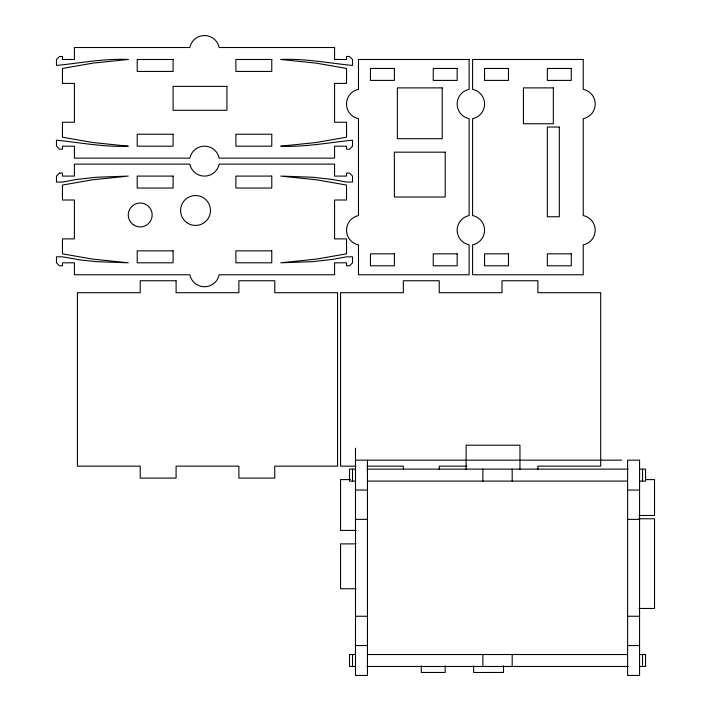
<?xml version="1.0" encoding="UTF-8"?>
<svg xmlns="http://www.w3.org/2000/svg" width="711" height="711" viewBox="0 0 711 711"><rect width="100%" height="100%" fill="white"/><g stroke="black" fill="none" stroke-linecap="round" stroke-linejoin="round"><path stroke-width="1.07" d="M355.5 460.159L621.627 460.159M355.971 466.14L340.551 466.14L340.551 292.71L403.341 292.71L403.341 280.747L439.229 280.747L439.229 292.71L502.019 292.71L502.019 280.747L537.898 280.747L537.898 292.71L600.697 292.71L600.697 466.14L537.898 466.14L537.898 469.402M366.992 466.14L403.341 466.14L403.341 469.402M466.763 466.14L439.229 466.14L439.229 469.402M355.5 469.127L349.519 469.127L349.519 481.089L355.5 481.089M366.938 469.127L628.133 469.127M639.571 469.127L645.552 469.127L645.552 481.089L639.571 481.089M350.514 479.596L340.551 479.596L340.551 530.424L356.051 530.424M645.659 479.596L654.52 479.596L654.52 515.475L639.011 515.475M367.463 481.089L627.609 481.089M355.5 490.057L367.463 490.057M627.609 490.057L639.571 490.057M639.011 518.763L654.52 518.763L654.52 608.474L639.011 608.474M355.5 519.359L367.463 519.359M627.609 519.359L639.571 519.359M356.051 543.879L340.551 543.879L340.551 588.735L356.051 588.735M355.5 616.25L367.463 616.25M627.609 616.25L639.571 616.25M355.5 645.552L367.463 645.552M627.609 645.552L639.571 645.552M355.5 654.52L349.519 654.52L349.519 666.483L355.5 666.483M367.463 654.52L627.609 654.52M639.571 654.52L645.552 654.52L645.552 666.483L639.571 666.483M366.938 666.483L628.133 666.483M642.557 469.127L642.557 481.089M642.557 654.52L642.557 666.483M519.963 469.571L519.963 445.202L466.14 445.202L466.14 469.571M512.187 469.127L512.187 481.089M512.187 654.52L512.187 666.483M503.512 665.816L503.512 672.464L473.615 672.464L473.615 665.816M482.885 469.127L482.885 481.089M482.885 654.52L482.885 666.483M445.202 665.816L445.202 672.464L421.285 672.464L421.285 665.816M367.463 460.159L367.463 675.45L355.5 675.45L355.5 448.197M352.514 469.127L352.514 481.089M352.514 654.52L352.514 666.483M59.475 56.48L56.48 59.475L56.48 65.448C80.254 63.128 104.099 58.355 128.247 59.475L92.865 63.137L62.461 68.443L62.461 83.391L74.424 83.391L74.424 122.265L62.461 122.265L62.461 137.214L92.865 142.52L128.247 146.19C104.099 147.31 80.254 142.529 56.48 140.209L56.48 146.19L59.475 149.177L62.461 149.177L62.461 146.19L74.424 146.19L74.424 158.144L189.846 158.144A14.949 14.949 0 0 1 219.148 158.144L334.57 158.144L334.57 146.19L346.533 146.19L346.533 149.177L349.519 149.177L352.514 146.19L352.514 140.209C328.74 142.529 304.886 147.31 280.747 146.19L316.128 142.52L346.533 137.214L346.533 122.265L334.57 122.265L334.57 83.391L346.533 83.391L346.533 68.443L316.128 63.137L280.747 59.475C304.886 58.355 328.74 63.128 352.514 65.448L352.514 59.475L349.519 56.48L346.533 56.48L346.533 59.475L334.57 59.475L334.57 47.513L219.148 47.513A14.949 14.949 0 0 0 189.846 47.513L74.424 47.513L74.424 59.475L62.461 59.475L62.461 56.48L59.475 56.48M59.475 173.102L56.48 176.088L56.48 182.069L62.461 182.069L76.664 179.456L96.518 177.235L128.247 176.088L92.368 179.83L62.461 185.056L62.461 200.013L74.424 200.013L74.424 238.887L62.461 238.887L62.461 253.836L92.368 259.071L128.247 262.803L96.518 261.657L80.45 259.977L62.461 256.822L56.48 256.822L56.48 262.803L59.475 265.798L62.461 265.798L62.461 262.803L74.424 262.803L74.424 274.766L189.846 274.766A14.949 14.949 0 0 0 219.148 274.766L334.57 274.766L334.57 262.803L346.533 262.803L346.533 265.798L349.519 265.798L352.514 262.803L352.514 256.822L346.533 256.822L332.33 259.444L312.467 261.657L280.747 262.803L316.626 259.071L346.533 253.836L346.533 238.887L334.57 238.887L334.57 200.013L346.533 200.013L346.533 185.056L316.626 179.83L280.747 176.088L312.467 177.235L332.33 179.456L346.533 182.069L352.514 182.069L352.514 176.088L349.519 173.102L346.533 173.102L346.533 176.088L334.57 176.088L334.57 164.125L219.148 164.125A14.949 14.949 0 0 1 189.846 164.125L74.424 164.125L74.424 176.088L62.461 176.088L62.461 173.102L59.475 173.102M173.102 59.475L137.214 59.475L137.214 71.429L173.102 71.429L173.102 59.475M271.771 59.475L235.892 59.475L235.892 71.429L271.771 71.429L271.771 59.475M469.127 59.475L358.486 59.475L358.486 89.373A14.949 14.949 0 0 0 358.486 118.675L358.486 215.566A14.949 14.949 0 0 0 358.486 244.86L358.486 274.766L469.127 274.766L469.127 244.86A14.949 14.949 0 0 1 469.127 215.566L469.127 118.675A14.949 14.949 0 0 1 469.127 89.373L469.127 59.475M583.233 59.475L472.593 59.475L472.593 89.373A14.949 14.949 0 0 1 472.593 118.675L472.593 215.566A14.949 14.949 0 0 1 472.593 244.86L472.593 274.766L583.233 274.766L583.233 244.86A14.949 14.949 0 0 0 583.233 215.566L583.233 118.675A14.949 14.949 0 0 0 583.233 89.373L583.233 59.475M394.374 68.443L370.449 68.443L370.449 80.405L394.374 80.405L394.374 68.443M457.164 68.443L433.248 68.443L433.248 80.405L457.164 80.405L457.164 68.443M508.472 68.443L484.555 68.443L484.555 80.405L508.472 80.405L508.472 68.443M571.271 68.443L547.346 68.443L547.346 80.405L571.271 80.405L571.271 68.443M226.925 86.387L173.102 86.387L173.102 110.303L226.925 110.303L226.925 86.387M442.215 87.88L397.36 87.88L397.36 138.707L442.215 138.707L442.215 87.88M553.327 87.88L523.429 87.88L523.429 123.758L553.327 123.758L553.327 87.88M559.308 127.047L547.346 127.047L547.346 216.757L559.308 216.757L559.308 127.047M173.102 134.228L137.214 134.228L137.214 146.19L173.102 146.19L173.102 134.228M271.771 134.228L235.892 134.228L235.892 146.19L271.771 146.19L271.771 134.228M445.202 152.163L394.374 152.163L394.374 197.018L445.202 197.018L445.202 152.163M173.102 176.088L137.214 176.088L137.214 188.051L173.102 188.051L173.102 176.088M271.771 176.088L235.892 176.088L235.892 188.051L271.771 188.051L271.771 176.088M173.102 250.841L137.214 250.841L137.214 262.803L173.102 262.803L173.102 250.841M271.771 250.841L235.892 250.841L235.892 262.803L271.771 262.803L271.771 250.841M394.374 253.836L370.449 253.836L370.449 265.798L394.374 265.798L394.374 253.836M457.164 253.836L433.248 253.836L433.248 265.798L457.164 265.798L457.164 253.836M508.472 253.836L484.555 253.836L484.555 265.798L508.472 265.798L508.472 253.836M571.271 253.836L547.346 253.836L547.346 265.798L571.271 265.798L571.271 253.836M176.088 280.747L140.209 280.747L140.209 292.71L77.41 292.71L77.41 466.14L140.209 466.14L140.209 478.094L176.088 478.094L176.088 466.14L238.887 466.14L238.887 478.094L274.766 478.094L274.766 466.14L337.556 466.14L337.556 292.71L274.766 292.71L274.766 280.747L238.887 280.747L238.887 292.71L176.088 292.71L176.088 280.747M639.571 460.159L627.609 460.159L627.609 675.45L639.571 675.45L639.571 460.159M133.321 224.738A11.963 11.963 0 0 0 152.118 216.037A11.963 11.963 0 0 0 135.179 204.11A11.963 11.963 0 0 0 133.321 224.738M186.913 222.703A14.949 14.949 0 0 0 210.412 211.816A14.949 14.949 0 0 0 189.242 196.911A14.949 14.949 0 0 0 186.913 222.703"/></g></svg>
